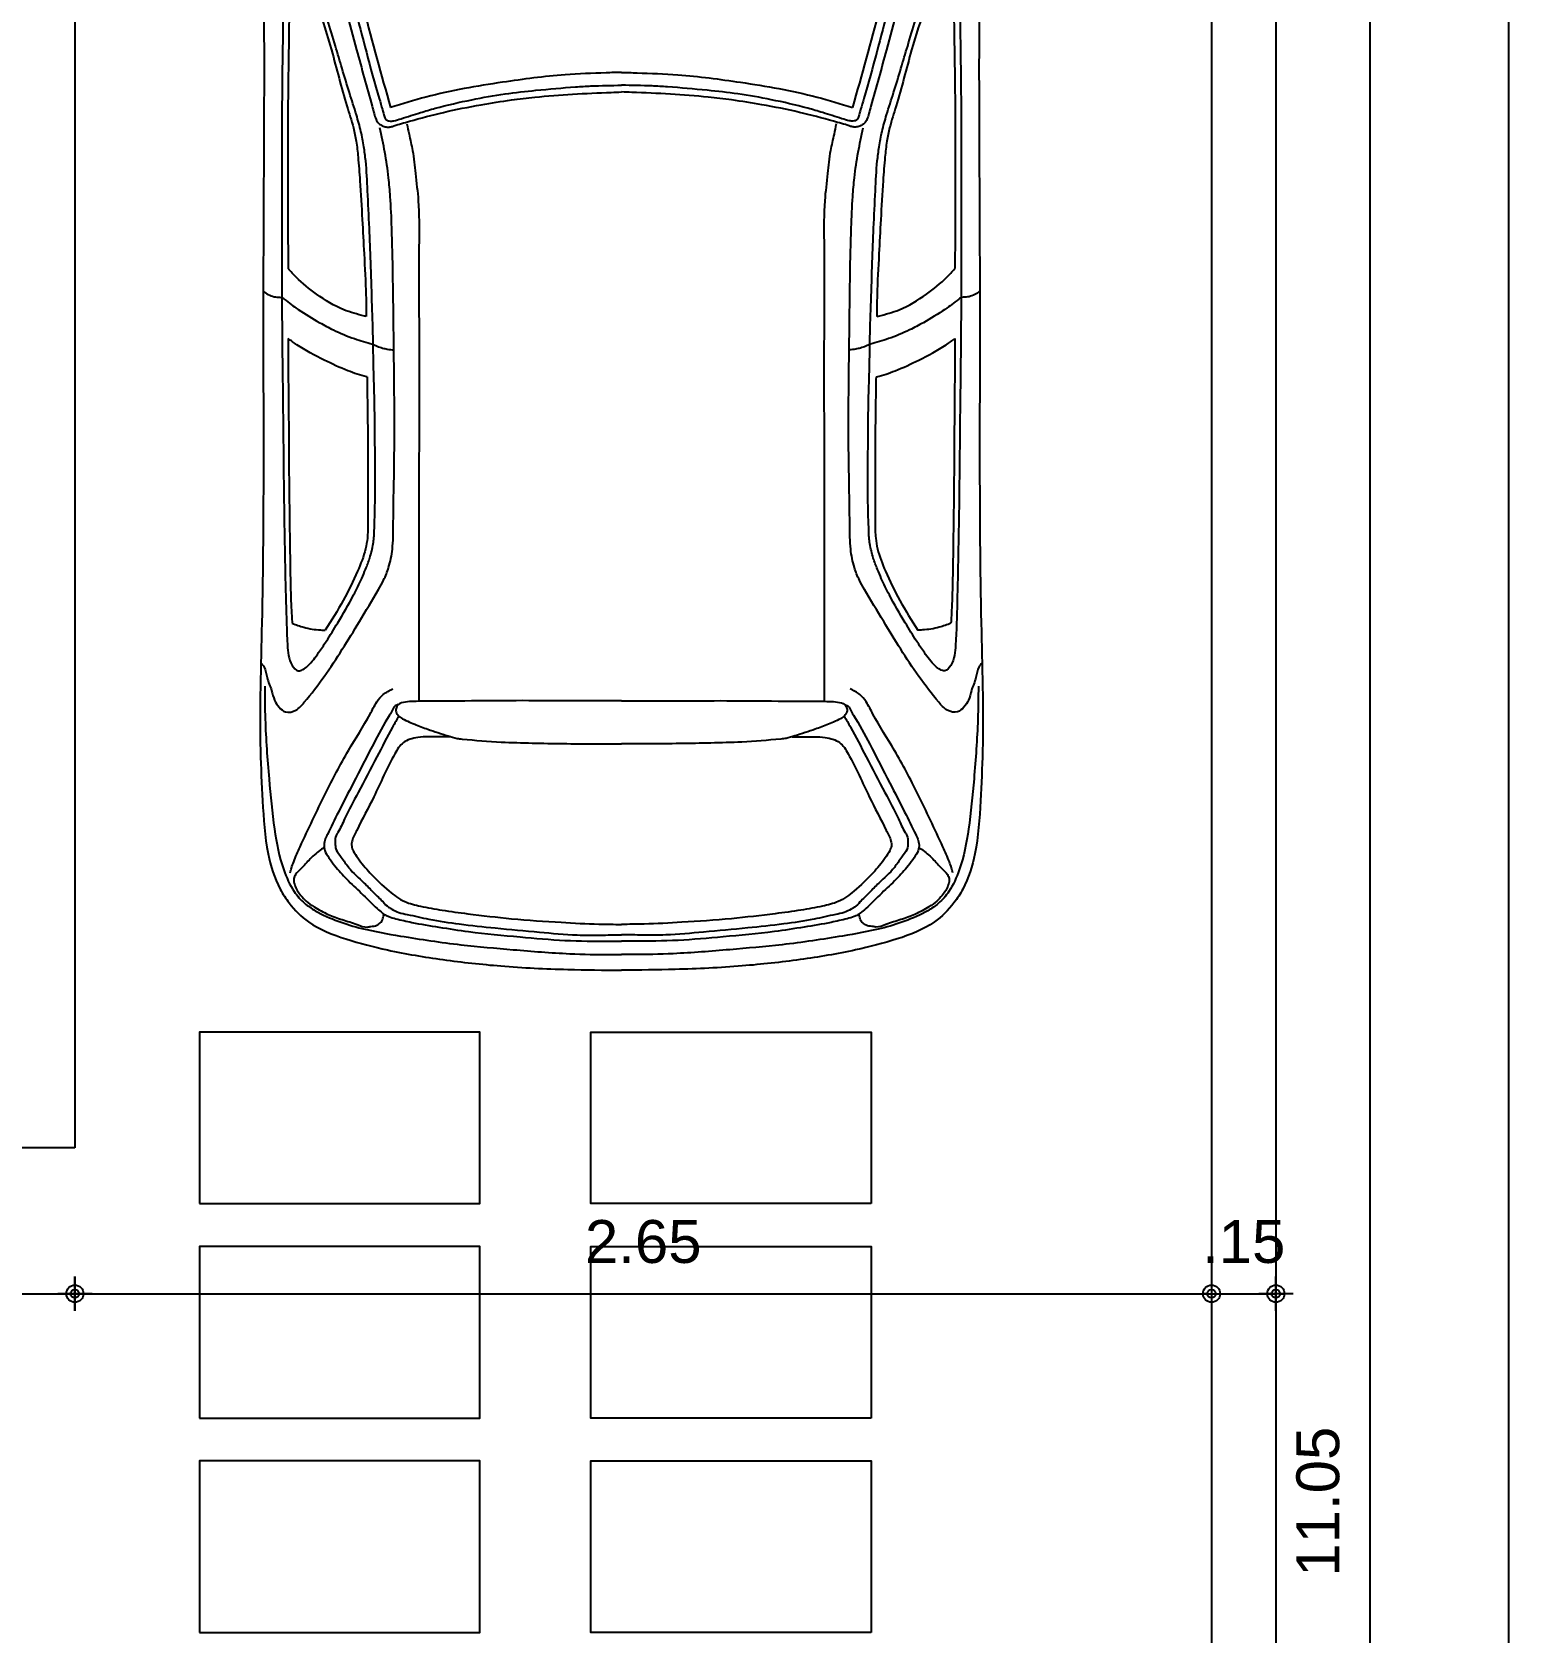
# Model space of a CAD drawing. Header units: millimetres. Extents: x 0 to 5100, y -1 to 1869.
# Drawn here: x 4693.413 to 4696.896, y 980.467 to 984.2 of the extents above; entities that cross this region are included whole.
import ezdxf

# ---------------------------------------------------------------- set-up
doc = ezdxf.new("R2010")
doc.units = ezdxf.units.MM
doc.header["$LTSCALE"] = 20
for name, color, linetype in [('A-PEN-C', 4, 'Continuous'), ('COTAS', 7, 'Continuous'), ('MÓVEIS', 233, 'Continuous'), ('PAREDE2.5', 5, 'Continuous')]:
    doc.layers.add(name, color=color, linetype=linetype)
doc.styles.add('CARIMBO_DADOS', font='arial.ttf', dxfattribs={"height": 0.1})
doc.styles.get("Standard").update_dxf_attribs({"font": 'arial.ttf'})
doc.dimstyles.get("Standard").update_dxf_attribs({"dimtxt": 0.18, "dimasz": 0.18, "dimexe": 0.18, "dimexo": 0.0625, "dimgap": 0.09, "dimtad": 0, "dimtih": 1, "dimtoh": 1, "dimdec": 4, "dimzin": 0, "dimdsep": 46, "dimtxsty": 'Standard', "dimcen": 0.09, "dimadec": 0, "dimazin": 0, "dimtfac": 1, "dimtdec": 4, "dimtofl": 0, "dimtmove": 0, "dimatfit": 3, "dimfxl": 1, "dimtolj": 1, "dimtzin": 0, "dimarcsym": 0})

# ---------------------------------------------------------------- blocks, each defined once
blk = doc.blocks.new('A$C39831F06')
at = {"layer": 'MÓVEIS', "color": 4, "linetype": 'Continuous'}
for points, knots in [([(1.4741, 1.8067), (1.4972, 1.8066), (1.5878, 1.8061), (1.8181, 1.8063), (2.2801, 1.8098), (2.7737, 1.8046), (3.1668, 1.8183), (3.3461, 1.8098), (3.4553, 1.803), (3.5362, 1.7783), (3.5892, 1.7441), (3.6365, 1.6964), (3.6679, 1.614), (3.6951, 1.5087), (3.715, 1.3877), (3.7306, 1.2475), (3.7372, 1.1085), (3.7381, 1.0146), (3.7384, 0.9728)], [1.532241, 1.532241, 1.532241, 1.532241, 1.623906, 1.890997, 2.444728, 3.45404, 3.847101, 4.001413, 4.165196, 4.279864, 4.33083, 4.414174, 4.540788, 4.673279, 4.846267, 5.025482, 5.231917, 5.397513, 5.397513, 5.397513, 5.397513]), ([(3.0216, 1.8135), (3.0248, 1.8106), (3.0347, 1.8026), (3.0591, 1.8003), (3.0832, 1.7882), (3.1083, 1.7835), (3.1254, 1.7721), (3.1399, 1.7554), (3.1338, 1.7294), (3.1011, 1.7016), (3.0341, 1.6497), (2.9438, 1.5951), (2.8688, 1.5495), (2.8271, 1.5258), (2.796, 1.5134), (2.7525, 1.5051), (2.6979, 1.505), (2.6139, 1.5037), (2.4899, 1.5013), (2.3487, 1.5029), (2.2199, 1.5043), (2.1129, 1.5057), (2.0199, 1.5076), (1.9441, 1.5108), (1.8852, 1.5159), (1.8318, 1.5238), (1.7934, 1.5321), (1.7746, 1.5363)], [0.007913, 0.007913, 0.007913, 0.007913, 0.024718, 0.058133, 0.100469, 0.131412, 0.157469, 0.181283, 0.213824, 0.249153, 0.350071, 0.55033, 0.665756, 0.698043, 0.740049, 0.798041, 0.872168, 0.956009, 1.130827, 1.363551, 1.515194, 1.641414, 1.787301, 1.883745, 1.941896, 2.021262, 2.097496, 2.097496, 2.097496, 2.097496]), ([(2.1544, 1.808), (2.1555, 1.8071), (2.1599, 1.8029), (2.1648, 1.793), (2.1696, 1.7798), (2.169, 1.7695), (2.171, 1.7625), (2.1812, 1.7498), (2.2019, 1.7221), (2.2253, 1.6834), (2.2485, 1.6397), (2.266, 1.5986), (2.2746, 1.5658), (2.2803, 1.5481), (2.2843, 1.5408), (2.2879, 1.5306), (2.2908, 1.5176), (2.2918, 1.5087), (2.2923, 1.5035)], [0.0021036, 0.0021036, 0.0021036, 0.0021036, 0.007665, 0.0260741, 0.0448003, 0.0627729, 0.0661996, 0.0734677, 0.1262344, 0.2042371, 0.2519766, 0.3223465, 0.3805256, 0.3859817, 0.3960124, 0.413469, 0.4284431, 0.4488804, 0.4488804, 0.4488804, 0.4488804]), ([(3.0758, 1.8048), (3.1017, 1.8045), (3.1739, 1.8039), (3.2852, 1.7956), (3.4028, 1.7844), (3.4922, 1.7677), (3.5506, 1.7412), (3.5823, 1.7145), (3.6055, 1.679), (3.6253, 1.634), (3.6451, 1.5673), (3.6619, 1.4714), (3.6798, 1.3539), (3.6908, 1.222), (3.7006, 1.1056), (3.702, 1.0213), (3.702, 0.981), (3.702, 0.9728)], [0, 0, 0, 0, 0.102532, 0.286098, 0.441625, 0.570864, 0.644395, 0.692786, 0.732841, 0.811001, 0.886994, 1.007968, 1.196291, 1.357867, 1.532197, 1.658916, 1.691669, 1.691669, 1.691669, 1.691669]), ([(1.4266, 1.7601), (1.4348, 1.7603), (1.4683, 1.7613), (1.565, 1.7625), (1.7348, 1.7653), (1.9598, 1.7639), (2.199, 1.7652), (2.4316, 1.7618), (2.6575, 1.7601), (2.8395, 1.7564), (2.9632, 1.7531), (3.0188, 1.7492), (3.0462, 1.7256), (3.0254, 1.6978), (3.0009, 1.681), (2.9666, 1.6572), (2.922, 1.6302), (2.8733, 1.6016), (2.8311, 1.581), (2.8022, 1.5688), (2.7758, 1.5582), (2.7507, 1.5528), (2.7295, 1.5496), (2.7085, 1.5491), (2.6748, 1.5479), (2.6313, 1.547), (2.5782, 1.5471), (2.5153, 1.5475), (2.4458, 1.5479), (2.3828, 1.5493), (2.3237, 1.5513), (2.258, 1.5518), (2.1761, 1.5546), (2.0912, 1.5573), (2.0055, 1.5604), (1.9269, 1.5647), (1.8635, 1.5672), (1.8175, 1.5734), (1.7815, 1.58), (1.7396, 1.5918), (1.6909, 1.608), (1.6373, 1.6238), (1.5807, 1.6408), (1.5259, 1.6572), (1.4771, 1.6731), (1.4469, 1.684), (1.4337, 1.6892), (1.432, 1.6898)], [0.016225, 0.016225, 0.016225, 0.016225, 0.048768, 0.148649, 0.399455, 0.721452, 1.040354, 1.346887, 1.642979, 1.935367, 2.06822, 2.132517, 2.157039, 2.188869, 2.242898, 2.284108, 2.351535, 2.450516, 2.507446, 2.537575, 2.574619, 2.620009, 2.638988, 2.659259, 2.70327, 2.772409, 2.831666, 2.913827, 3.021546, 3.106984, 3.163285, 3.255932, 3.367419, 3.487813, 3.592344, 3.707224, 3.799528, 3.843668, 3.891049, 3.9443, 4.016063, 4.094106, 4.165982, 4.24991, 4.320665, 4.369477, 4.376898, 4.376898, 4.376898, 4.376898]), ([(1.4394, 1.7434), (1.444, 1.7444), (1.4616, 1.7478), (1.5381, 1.7476), (1.6584, 1.7504), (1.8616, 1.7511), (2.0175, 1.7503), (2.1026, 1.7502)], [0.0107846, 0.0107846, 0.0107846, 0.0107846, 0.0291315, 0.0805713, 0.2677321, 0.5534025, 0.8851576, 0.8851576, 0.8851576, 0.8851576]), ([(1.4394, 1.7434), (1.4398, 1.7406), (1.4422, 1.7285), (1.4502, 1.7127), (1.4609, 1.6974), (1.4732, 1.6858), (1.5172, 1.6726), (1.6017, 1.6449), (1.6977, 1.622), (1.7672, 1.5988), (1.8072, 1.5905), (1.8485, 1.5862), (1.9094, 1.5816), (1.9848, 1.5774), (2.0738, 1.5727), (2.1491, 1.5686), (2.1978, 1.568), (2.2144, 1.5678)], [0.01621, 0.01621, 0.01621, 0.01621, 0.027452, 0.065135, 0.084552, 0.101745, 0.130663, 0.271161, 0.449297, 0.519339, 0.561636, 0.610534, 0.683602, 0.803795, 0.909645, 1.036895, 1.102484, 1.102484, 1.102484, 1.102484]), ([(2.2144, 1.5678), (2.214, 1.5692), (2.2096, 1.587), (2.1981, 1.6283), (2.1656, 1.6815), (2.1314, 1.7238), (2.1095, 1.744), (2.1026, 1.7502)], [0.0184808, 0.0184808, 0.0184808, 0.0184808, 0.0244045, 0.0908109, 0.1874496, 0.2688497, 0.3054254, 0.3054254, 0.3054254, 0.3054254]), ([(2.2656, 1.7502), (2.2716, 1.7502), (2.3193, 1.7501), (2.4244, 1.7487), (2.582, 1.7484), (2.7435, 1.7459), (2.8598, 1.7446), (2.9175, 1.7414), (2.9296, 1.7407)], [1.1023462, 1.1023462, 1.1023462, 1.1023462, 1.1258812, 1.2915742, 1.5186838, 1.7500916, 1.9315406, 1.9792618, 1.9792618, 1.9792618, 1.9792618]), ([(2.3552, 1.5661), (2.3551, 1.5666), (2.3515, 1.5818), (2.3398, 1.6158), (2.3146, 1.6699), (2.2898, 1.7168), (2.2707, 1.7434), (2.2657, 1.7502)], [0.0357744, 0.0357744, 0.0357744, 0.0357744, 0.0377865, 0.0978159, 0.1776703, 0.2741665, 0.3074011, 0.3074011, 0.3074011, 0.3074011]), ([(2.9296, 1.7407), (2.9332, 1.7318), (2.9409, 1.7103), (2.9448, 1.684), (2.9456, 1.6672), (2.9458, 1.6636)], [0.0400744, 0.0400744, 0.0400744, 0.0400744, 0.0781892, 0.1303816, 0.1446803, 0.1446803, 0.1446803, 0.1446803]), ([(3.5111, 1.7449), (3.5076, 1.7445), (3.4989, 1.742), (3.4787, 1.7348), (3.4207, 1.7081), (3.3334, 1.6674), (3.2297, 1.6134), (3.1611, 1.5686), (3.1153, 1.5456), (3.0969, 1.5314), (3.0882, 1.5175), (3.0842, 1.5099), (3.0822, 1.5061)], [0.0070119, 0.0070119, 0.0070119, 0.0070119, 0.0213502, 0.042361, 0.0919427, 0.2738715, 0.4245457, 0.5546501, 0.5974358, 0.62802, 0.6448204, 0.6620187, 0.6620187, 0.6620187, 0.6620187]), ([(3.4525, 1.6661), (3.4537, 1.668), (3.4615, 1.6795), (3.4774, 1.6984), (3.4992, 1.7164), (3.5125, 1.7317), (3.526, 1.7382), (3.5394, 1.735), (3.5523, 1.7296), (3.5658, 1.7188), (3.579, 1.7077), (3.5929, 1.6857), (3.6089, 1.6581), (3.6212, 1.6234), (3.6295, 1.5932), (3.6397, 1.5707), (3.6358, 1.5553), (3.6358, 1.5439), (3.629, 1.5363), (3.624, 1.531), (3.6165, 1.5288), (3.6111, 1.5273), (3.6078, 1.5263)], [0.005921, 0.005921, 0.005921, 0.005921, 0.0151929, 0.0609028, 0.1030698, 0.1269262, 0.1406856, 0.1601095, 0.178789, 0.1964987, 0.2212059, 0.2524271, 0.3017151, 0.3479967, 0.3967211, 0.4283964, 0.4399727, 0.4589756, 0.4710154, 0.4791157, 0.4875041, 0.501377, 0.501377, 0.501377, 0.501377]), ([(0.9285, 0.9728), (0.9301, 1.0031), (0.9349, 1.0933), (0.9459, 1.2342), (0.9695, 1.3814), (1.0035, 1.4895), (1.0397, 1.5663), (1.0759, 1.619), (1.117, 1.6504), (1.1517, 1.6721), (1.1913, 1.6758), (1.2373, 1.6726), (1.31, 1.6594), (1.4305, 1.6343), (1.574, 1.5953), (1.6857, 1.5652), (1.7398, 1.5497), (1.7538, 1.5461), (1.7649, 1.5394), (1.7707, 1.5296), (1.773, 1.5194), (1.7724, 1.5109), (1.7665, 1.4939), (1.7549, 1.453), (1.7369, 1.3855), (1.7211, 1.306), (1.7097, 1.2349), (1.7015, 1.1638), (1.6953, 1.0862), (1.6924, 1.0188), (1.6911, 0.9807), (1.6908, 0.9728)], [0.022944, 0.022944, 0.022944, 0.022944, 0.143218, 0.380859, 0.582525, 0.732774, 0.827726, 0.918638, 0.981946, 1.032449, 1.077426, 1.136349, 1.215298, 1.369673, 1.624215, 1.803981, 1.828006, 1.847133, 1.861137, 1.878152, 1.890467, 1.902235, 1.911424, 1.961643, 2.070388, 2.188282, 2.282664, 2.355334, 2.47183, 2.591011, 2.622656, 2.622656, 2.622656, 2.622656]), ([(1.0412, 0.9728), (1.0414, 0.9914), (1.0423, 1.0653), (1.0476, 1.1927), (1.0619, 1.344), (1.0847, 1.4744), (1.1156, 1.5659), (1.1389, 1.6184), (1.1539, 1.6409), (1.1672, 1.6499), (1.1851, 1.6553), (1.2111, 1.6536), (1.2541, 1.6475), (1.3152, 1.635), (1.3991, 1.619), (1.4935, 1.5954), (1.5989, 1.5674), (1.6787, 1.5463), (1.7289, 1.5308), (1.7454, 1.5267), (1.757, 1.522), (1.759, 1.5125), (1.7578, 1.5008), (1.7501, 1.4772), (1.7398, 1.4453), (1.7237, 1.3907), (1.7089, 1.3247), (1.6946, 1.2465), (1.686, 1.1656), (1.6799, 1.0988), (1.6759, 1.0322), (1.6754, 0.9965), (1.6751, 0.9728)], [0.037234, 0.037234, 0.037234, 0.037234, 0.110981, 0.329974, 0.542177, 0.713036, 0.852921, 0.92347, 0.940577, 0.958871, 0.985943, 1.013033, 1.060946, 1.158417, 1.260048, 1.39895, 1.543866, 1.692054, 1.726833, 1.750558, 1.760928, 1.773332, 1.784734, 1.808335, 1.870489, 1.918206, 2.033811, 2.138074, 2.23324, 2.355998, 2.403538, 2.49755, 2.49755, 2.49755, 2.49755]), ([(2.3552, 1.5661), (2.3702, 1.5658), (2.417, 1.5651), (2.5207, 1.5638), (2.6191, 1.5643), (2.6977, 1.5643), (2.7278, 1.5641), (2.7661, 1.571), (2.8148, 1.59), (2.8784, 1.6213), (2.9228, 1.6491), (2.9458, 1.6636)], [1.2884743, 1.2884743, 1.2884743, 1.2884743, 1.3480159, 1.4737175, 1.6993943, 1.7379593, 1.785116, 1.8184599, 1.8911861, 1.9914587, 2.0988194, 2.0988194, 2.0988194, 2.0988194]), ([(3.1193, 1.4931), (3.1196, 1.4943), (3.1206, 1.4982), (3.1245, 1.5039), (3.1339, 1.5072), (3.1613, 1.5252), (3.2185, 1.5554), (3.2944, 1.5941), (3.3644, 1.6304), (3.4081, 1.652), (3.4332, 1.6641), (3.446, 1.6672), (3.4616, 1.665), (3.4772, 1.6542), (3.5, 1.6379), (3.5279, 1.6128), (3.5594, 1.5781), (3.5869, 1.5514), (3.6036, 1.5323), (3.61, 1.5232), (3.6148, 1.5128), (3.6202, 1.4921), (3.6293, 1.4534), (3.6381, 1.3965), (3.6518, 1.3127), (3.6601, 1.2145), (3.6705, 1.1051), (3.6708, 1.0261), (3.6708, 0.9821), (3.6708, 0.9728)], [0.008577, 0.008577, 0.008577, 0.008577, 0.013457, 0.024655, 0.034081, 0.052157, 0.15434, 0.289816, 0.390007, 0.466575, 0.483023, 0.50027, 0.517903, 0.543522, 0.574113, 0.629474, 0.691216, 0.759984, 0.781129, 0.791731, 0.803981, 0.825963, 0.876503, 0.961394, 1.053912, 1.212901, 1.351741, 1.488853, 1.525863, 1.525863, 1.525863, 1.525863]), ([(1.059, 0.9728), (1.0594, 0.9853), (1.0606, 1.0308), (1.0602, 1.1218), (1.0704, 1.2387), (1.0801, 1.3521), (1.0995, 1.4472), (1.1206, 1.5212), (1.1384, 1.5731), (1.1531, 1.5999), (1.1617, 1.6144), (1.1751, 1.622), (1.1915, 1.6267), (1.2199, 1.6245), (1.2801, 1.6173), (1.3767, 1.6025), (1.533, 1.5661), (1.6509, 1.5328), (1.7269, 1.5112)], [0.028825, 0.028825, 0.028825, 0.028825, 0.078622, 0.208939, 0.389307, 0.543252, 0.659264, 0.773195, 0.848489, 0.875036, 0.894973, 0.913705, 0.934328, 0.961739, 1.025298, 1.17569, 1.347812, 1.660934, 1.660934, 1.660934, 1.660934]), ([(3.1461, 1.4917), (3.1545, 1.4968), (3.1854, 1.5152), (3.246, 1.5449), (3.3169, 1.5829), (3.3753, 1.6142), (3.4096, 1.6291), (3.4266, 1.6401), (3.4409, 1.6407), (3.4595, 1.6396), (3.4767, 1.6235), (3.506, 1.6064), (3.5302, 1.577), (3.5575, 1.5509), (3.5758, 1.5318), (3.5902, 1.5187), (3.5974, 1.5056), (3.605, 1.4915), (3.6102, 1.4617), (3.622, 1.4154), (3.6314, 1.3467), (3.6411, 1.2607), (3.6485, 1.169), (3.6573, 1.0876), (3.6565, 1.0237), (3.6562, 0.9893), (3.6561, 0.9728)], [0.007939, 0.007939, 0.007939, 0.007939, 0.047059, 0.150268, 0.274873, 0.365985, 0.412468, 0.423169, 0.445222, 0.467274, 0.494948, 0.534454, 0.602055, 0.643203, 0.68435, 0.70714, 0.719256, 0.743419, 0.770126, 0.838177, 0.932787, 1.044418, 1.18106, 1.297285, 1.368386, 1.43384, 1.43384, 1.43384, 1.43384]), ([(3.1943, 1.3704), (3.1942, 1.3791), (3.1941, 1.4048), (3.1933, 1.4421), (3.2037, 1.4833), (3.2573, 1.516), (3.3273, 1.5453), (3.3903, 1.5791), (3.4245, 1.5962), (3.4364, 1.6014), (3.449, 1.6028), (3.4626, 1.5973), (3.4837, 1.5832), (3.5163, 1.5562), (3.5507, 1.5199), (3.5803, 1.4811), (3.5901, 1.4371), (3.5995, 1.3882), (3.6085, 1.3172), (3.6198, 1.2248), (3.6264, 1.1227), (3.6311, 1.0372), (3.6315, 0.9903), (3.6316, 0.9728)], [0.093163, 0.093163, 0.093163, 0.093163, 0.127764, 0.195608, 0.242619, 0.285406, 0.433604, 0.549107, 0.566922, 0.585192, 0.600409, 0.615578, 0.641744, 0.70124, 0.782642, 0.840384, 0.891073, 0.958581, 1.03834, 1.174297, 1.327378, 1.443624, 1.513198, 1.513198, 1.513198, 1.513198]), ([(1.645, 0.9728), (1.6454, 0.9848), (1.6468, 1.0287), (1.6504, 1.1215), (1.6688, 1.2618), (1.6922, 1.3984), (1.7182, 1.4838), (1.7269, 1.5112)], [0.0184805, 0.0184805, 0.0184805, 0.0184805, 0.0662171, 0.1925344, 0.3862268, 0.6263675, 0.7400159, 0.7400159, 0.7400159, 0.7400159]), ([(3.1103, 0.9728), (3.1104, 0.9999), (3.1104, 1.1066), (3.1093, 1.2534), (3.1117, 1.3873), (3.1112, 1.449), (3.1127, 1.4756), (3.1162, 1.4922), (3.128, 1.4996), (3.1391, 1.4983), (3.1459, 1.4923), (3.1556, 1.4786), (3.1646, 1.4557), (3.179, 1.4193), (3.1891, 1.3861), (3.1979, 1.3594), (3.202, 1.3178), (3.2069, 1.2594), (3.2094, 1.1572), (3.2109, 1.0637), (3.2107, 0.9943), (3.2105, 0.9728)], [0.02364, 0.02364, 0.02364, 0.02364, 0.131244, 0.44623, 0.604701, 0.663055, 0.68924, 0.711973, 0.725764, 0.74019, 0.753307, 0.760271, 0.806756, 0.849773, 0.915496, 0.944185, 0.960692, 1.080719, 1.176486, 1.365788, 1.451218, 1.451218, 1.451218, 1.451218]), ([(1.765, 1.4732), (1.7731, 1.4716), (1.794, 1.4674), (1.8321, 1.4578), (1.8843, 1.4533), (1.9545, 1.4439), (2.0689, 1.4455), (2.261, 1.4446), (2.5229, 1.445), (2.8193, 1.4449), (3.0162, 1.4449), (3.1119, 1.4449)], [0, 0, 0, 0, 0.032565, 0.084391, 0.155401, 0.239537, 0.365069, 0.607284, 1.001435, 1.402192, 1.781494, 1.781494, 1.781494, 1.781494]), ([(0.9285, 0.9728), (0.9301, 0.9424), (0.9349, 0.8522), (0.9459, 0.7114), (0.9695, 0.5641), (1.0035, 0.456), (1.0397, 0.3793), (1.0759, 0.3265), (1.117, 0.2951), (1.1517, 0.2734), (1.1913, 0.2697), (1.2373, 0.2729), (1.31, 0.2861), (1.4305, 0.3113), (1.574, 0.3502), (1.6857, 0.3803), (1.7398, 0.3958), (1.7538, 0.3994), (1.7649, 0.4061), (1.7707, 0.4159), (1.773, 0.4261), (1.7724, 0.4346), (1.7665, 0.4517), (1.7549, 0.4925), (1.7369, 0.56), (1.7211, 0.6395), (1.7097, 0.7106), (1.7015, 0.7817), (1.6953, 0.8593), (1.6924, 0.9267), (1.6911, 0.9648), (1.6908, 0.9728)], [0.022944, 0.022944, 0.022944, 0.022944, 0.143218, 0.380859, 0.582525, 0.732774, 0.827726, 0.918638, 0.981946, 1.032449, 1.077426, 1.136349, 1.215298, 1.369673, 1.624215, 1.803981, 1.828006, 1.847133, 1.861137, 1.878152, 1.890467, 1.902235, 1.911424, 1.961643, 2.070388, 2.188282, 2.282664, 2.355334, 2.47183, 2.591011, 2.622656, 2.622656, 2.622656, 2.622656]), ([(1.0412, 0.9728), (1.0414, 0.9541), (1.0423, 0.8803), (1.0476, 0.7528), (1.0619, 0.6015), (1.0847, 0.4711), (1.1156, 0.3796), (1.1389, 0.3271), (1.1539, 0.3046), (1.1672, 0.2956), (1.1851, 0.2902), (1.2111, 0.2919), (1.2541, 0.298), (1.3152, 0.3105), (1.3991, 0.3265), (1.4935, 0.3501), (1.5989, 0.3781), (1.6787, 0.3992), (1.7289, 0.4148), (1.7454, 0.4188), (1.757, 0.4235), (1.759, 0.433), (1.7578, 0.4447), (1.7501, 0.4683), (1.7398, 0.5002), (1.7237, 0.5549), (1.7089, 0.6208), (1.6946, 0.6991), (1.686, 0.78), (1.6799, 0.8467), (1.6759, 0.9133), (1.6754, 0.949), (1.6751, 0.9728)], [0.037234, 0.037234, 0.037234, 0.037234, 0.110981, 0.329974, 0.542177, 0.713036, 0.852921, 0.92347, 0.940577, 0.958871, 0.985943, 1.013033, 1.060946, 1.158417, 1.260048, 1.39895, 1.543866, 1.692054, 1.726833, 1.750558, 1.760928, 1.773332, 1.784734, 1.808335, 1.870489, 1.918206, 2.033811, 2.138074, 2.23324, 2.355998, 2.403538, 2.49755, 2.49755, 2.49755, 2.49755]), ([(1.059, 0.9728), (1.0594, 0.9602), (1.0606, 0.9147), (1.0602, 0.8237), (1.0704, 0.7068), (1.0801, 0.5934), (1.0995, 0.4983), (1.1206, 0.4243), (1.1384, 0.3724), (1.1531, 0.3456), (1.1617, 0.3311), (1.1751, 0.3235), (1.1915, 0.3188), (1.2199, 0.321), (1.2801, 0.3282), (1.3767, 0.343), (1.533, 0.3795), (1.6509, 0.4127), (1.7269, 0.4343)], [0.028825, 0.028825, 0.028825, 0.028825, 0.078622, 0.208939, 0.389307, 0.543252, 0.659264, 0.773195, 0.848489, 0.875036, 0.894973, 0.913705, 0.934328, 0.961739, 1.025298, 1.17569, 1.347812, 1.660934, 1.660934, 1.660934, 1.660934]), ([(1.4741, 0.1388), (1.4972, 0.1389), (1.5878, 0.1394), (1.8181, 0.1392), (2.2801, 0.1357), (2.7737, 0.1409), (3.1668, 0.1272), (3.3461, 0.1357), (3.4553, 0.1425), (3.5362, 0.1672), (3.5892, 0.2014), (3.6365, 0.2491), (3.6679, 0.3315), (3.6951, 0.4368), (3.715, 0.5578), (3.7306, 0.698), (3.7372, 0.8371), (3.7381, 0.931), (3.7384, 0.9728)], [1.532241, 1.532241, 1.532241, 1.532241, 1.623906, 1.890997, 2.444728, 3.45404, 3.847101, 4.001413, 4.165196, 4.279864, 4.33083, 4.414174, 4.540788, 4.673279, 4.846267, 5.025482, 5.231917, 5.397513, 5.397513, 5.397513, 5.397513]), ([(1.4741, 0.1388), (1.4972, 0.1389), (1.5878, 0.1394), (1.8181, 0.1392), (2.2801, 0.1357), (2.7737, 0.1409), (3.1668, 0.1272), (3.3461, 0.1357), (3.4553, 0.1425), (3.5362, 0.1672), (3.5892, 0.2014), (3.6365, 0.2491), (3.6679, 0.3315), (3.6951, 0.4368), (3.715, 0.5578), (3.7306, 0.698), (3.7372, 0.8371), (3.7381, 0.931), (3.7384, 0.9728)], [1.532241, 1.532241, 1.532241, 1.532241, 1.623906, 1.890997, 2.444728, 3.45404, 3.847101, 4.001413, 4.165196, 4.279864, 4.33083, 4.414174, 4.540788, 4.673279, 4.846267, 5.025482, 5.231917, 5.397513, 5.397513, 5.397513, 5.397513]), ([(1.645, 0.9728), (1.6454, 0.9607), (1.6468, 0.9168), (1.6504, 0.824), (1.6688, 0.6837), (1.6922, 0.5471), (1.7182, 0.4617), (1.7269, 0.4343)], [0.0184805, 0.0184805, 0.0184805, 0.0184805, 0.0662171, 0.1925344, 0.3862268, 0.6263675, 0.7400159, 0.7400159, 0.7400159, 0.7400159]), ([(3.0758, 0.1408), (3.1017, 0.141), (3.1739, 0.1416), (3.2852, 0.1499), (3.4028, 0.1611), (3.4922, 0.1778), (3.5506, 0.2043), (3.5823, 0.231), (3.6055, 0.2665), (3.6253, 0.3115), (3.6451, 0.3782), (3.6619, 0.4741), (3.6798, 0.5916), (3.6908, 0.7236), (3.7006, 0.8399), (3.702, 0.9242), (3.702, 0.9645), (3.702, 0.9728)], [0, 0, 0, 0, 0.102532, 0.286098, 0.441625, 0.570864, 0.644395, 0.692786, 0.732841, 0.811001, 0.886994, 1.007968, 1.196291, 1.357867, 1.532197, 1.658916, 1.691669, 1.691669, 1.691669, 1.691669]), ([(3.1103, 0.9728), (3.1104, 0.9456), (3.1104, 0.8389), (3.1093, 0.6921), (3.1117, 0.5582), (3.1112, 0.4965), (3.1127, 0.4699), (3.1162, 0.4533), (3.128, 0.4459), (3.1391, 0.4472), (3.1459, 0.4532), (3.1556, 0.4669), (3.1646, 0.4898), (3.179, 0.5262), (3.1891, 0.5594), (3.1979, 0.5861), (3.202, 0.6277), (3.2069, 0.6861), (3.2094, 0.7884), (3.2109, 0.8818), (3.2107, 0.9512), (3.2105, 0.9728)], [0.02364, 0.02364, 0.02364, 0.02364, 0.131244, 0.44623, 0.604701, 0.663055, 0.68924, 0.711973, 0.725764, 0.74019, 0.753307, 0.760271, 0.806756, 0.849773, 0.915496, 0.944185, 0.960692, 1.080719, 1.176486, 1.365788, 1.451218, 1.451218, 1.451218, 1.451218]), ([(3.1193, 0.4524), (3.1196, 0.4512), (3.1206, 0.4473), (3.1245, 0.4416), (3.1339, 0.4383), (3.1613, 0.4203), (3.2185, 0.3901), (3.2944, 0.3514), (3.3644, 0.3151), (3.4081, 0.2935), (3.4332, 0.2815), (3.446, 0.2784), (3.4616, 0.2805), (3.4772, 0.2913), (3.5, 0.3076), (3.5279, 0.3327), (3.5594, 0.3674), (3.5869, 0.3941), (3.6036, 0.4132), (3.61, 0.4223), (3.6148, 0.4327), (3.6202, 0.4534), (3.6293, 0.4921), (3.6381, 0.549), (3.6518, 0.6328), (3.6601, 0.7311), (3.6705, 0.8404), (3.6708, 0.9195), (3.6708, 0.9634), (3.6708, 0.9728)], [0.008577, 0.008577, 0.008577, 0.008577, 0.013457, 0.024655, 0.034081, 0.052157, 0.15434, 0.289816, 0.390007, 0.466575, 0.483023, 0.50027, 0.517903, 0.543522, 0.574113, 0.629474, 0.691216, 0.759984, 0.781129, 0.791731, 0.803981, 0.825963, 0.876503, 0.961394, 1.053912, 1.212901, 1.351741, 1.488853, 1.525863, 1.525863, 1.525863, 1.525863]), ([(3.1461, 0.4538), (3.1545, 0.4487), (3.1854, 0.4304), (3.246, 0.4006), (3.3169, 0.3626), (3.3753, 0.3313), (3.4096, 0.3164), (3.4266, 0.3055), (3.4409, 0.3048), (3.4595, 0.306), (3.4767, 0.322), (3.506, 0.3391), (3.5302, 0.3685), (3.5575, 0.3946), (3.5758, 0.4137), (3.5902, 0.4268), (3.5974, 0.4399), (3.605, 0.454), (3.6102, 0.4838), (3.622, 0.5301), (3.6314, 0.5988), (3.6411, 0.6848), (3.6485, 0.7765), (3.6573, 0.8579), (3.6565, 0.9218), (3.6562, 0.9562), (3.6561, 0.9728)], [0.007939, 0.007939, 0.007939, 0.007939, 0.047059, 0.150268, 0.274873, 0.365985, 0.412468, 0.423169, 0.445222, 0.467274, 0.494948, 0.534454, 0.602055, 0.643203, 0.68435, 0.70714, 0.719256, 0.743419, 0.770126, 0.838177, 0.932787, 1.044418, 1.18106, 1.297285, 1.368386, 1.43384, 1.43384, 1.43384, 1.43384]), ([(3.1943, 0.5752), (3.1942, 0.5664), (3.1941, 0.5407), (3.1933, 0.5034), (3.2037, 0.4622), (3.2573, 0.4296), (3.3273, 0.4002), (3.3903, 0.3664), (3.4245, 0.3493), (3.4364, 0.3441), (3.449, 0.3427), (3.4626, 0.3482), (3.4837, 0.3623), (3.5163, 0.3894), (3.5507, 0.4256), (3.5803, 0.4645), (3.5901, 0.5084), (3.5995, 0.5573), (3.6085, 0.6284), (3.6198, 0.7207), (3.6264, 0.8229), (3.6311, 0.9083), (3.6315, 0.9552), (3.6316, 0.9728)], [0.093163, 0.093163, 0.093163, 0.093163, 0.127764, 0.195608, 0.242619, 0.285406, 0.433604, 0.549107, 0.566922, 0.585192, 0.600409, 0.615578, 0.641744, 0.70124, 0.782642, 0.840384, 0.891073, 0.958581, 1.03834, 1.174297, 1.327378, 1.443624, 1.513198, 1.513198, 1.513198, 1.513198]), ([(1.765, 0.4723), (1.7731, 0.4739), (1.794, 0.4781), (1.8321, 0.4877), (1.8843, 0.4922), (1.9545, 0.5016), (2.0689, 0.5), (2.261, 0.501), (2.5229, 0.5005), (2.8193, 0.5006), (3.0162, 0.5006), (3.1119, 0.5006)], [0, 0, 0, 0, 0.032565, 0.084391, 0.155401, 0.239537, 0.365069, 0.607284, 1.001435, 1.402192, 1.781494, 1.781494, 1.781494, 1.781494]), ([(3.0216, 0.132), (3.0248, 0.1349), (3.0347, 0.1429), (3.0591, 0.1452), (3.0832, 0.1573), (3.1083, 0.1621), (3.1254, 0.1734), (3.1399, 0.1901), (3.1338, 0.2162), (3.1011, 0.244), (3.0341, 0.2958), (2.9438, 0.3504), (2.8688, 0.396), (2.8271, 0.4197), (2.796, 0.4321), (2.7525, 0.4405), (2.6979, 0.4405), (2.6139, 0.4419), (2.4899, 0.4442), (2.3487, 0.4426), (2.2199, 0.4412), (2.1129, 0.4398), (2.0199, 0.4379), (1.9441, 0.4347), (1.8852, 0.4296), (1.8318, 0.4218), (1.7934, 0.4134), (1.7746, 0.4093)], [0.007913, 0.007913, 0.007913, 0.007913, 0.024718, 0.058133, 0.100469, 0.131412, 0.157469, 0.181283, 0.213824, 0.249153, 0.350071, 0.55033, 0.665756, 0.698043, 0.740049, 0.798041, 0.872168, 0.956009, 1.130827, 1.363551, 1.515194, 1.641414, 1.787301, 1.883745, 1.941896, 2.021262, 2.097496, 2.097496, 2.097496, 2.097496]), ([(2.1544, 0.1375), (2.1555, 0.1385), (2.1599, 0.1426), (2.1648, 0.1525), (2.1696, 0.1657), (2.169, 0.176), (2.171, 0.183), (2.1812, 0.1957), (2.2019, 0.2234), (2.2253, 0.2622), (2.2485, 0.3058), (2.266, 0.347), (2.2746, 0.3797), (2.2803, 0.3974), (2.2843, 0.4047), (2.2879, 0.4149), (2.2908, 0.4279), (2.2918, 0.4368), (2.2923, 0.442)], [0.0021036, 0.0021036, 0.0021036, 0.0021036, 0.007665, 0.0260741, 0.0448003, 0.0627729, 0.0661996, 0.0734677, 0.1262344, 0.2042371, 0.2519766, 0.3223465, 0.3805256, 0.3859817, 0.3960124, 0.413469, 0.4284431, 0.4488804, 0.4488804, 0.4488804, 0.4488804]), ([(3.5111, 0.2006), (3.5076, 0.201), (3.4989, 0.2035), (3.4787, 0.2107), (3.4207, 0.2374), (3.3334, 0.2782), (3.2297, 0.3321), (3.1611, 0.3769), (3.1153, 0.3999), (3.0969, 0.4141), (3.0882, 0.428), (3.0842, 0.4356), (3.0822, 0.4394)], [0.0070119, 0.0070119, 0.0070119, 0.0070119, 0.0213502, 0.042361, 0.0919427, 0.2738715, 0.4245457, 0.5546501, 0.5974358, 0.62802, 0.6448204, 0.6620187, 0.6620187, 0.6620187, 0.6620187]), ([(3.4525, 0.2795), (3.4537, 0.2775), (3.4615, 0.266), (3.4774, 0.2471), (3.4992, 0.2291), (3.5125, 0.2138), (3.526, 0.2073), (3.5394, 0.2106), (3.5523, 0.2159), (3.5658, 0.2267), (3.579, 0.2378), (3.5929, 0.2599), (3.6089, 0.2875), (3.6212, 0.3221), (3.6295, 0.3523), (3.6397, 0.3749), (3.6358, 0.3902), (3.6358, 0.4016), (3.629, 0.4092), (3.624, 0.4145), (3.6165, 0.4167), (3.6111, 0.4182), (3.6078, 0.4192)], [0.005921, 0.005921, 0.005921, 0.005921, 0.0151929, 0.0609028, 0.1030698, 0.1269262, 0.1406856, 0.1601095, 0.178789, 0.1964987, 0.2212059, 0.2524271, 0.3017151, 0.3479967, 0.3967211, 0.4283964, 0.4399727, 0.4589756, 0.4710154, 0.4791157, 0.4875041, 0.501377, 0.501377, 0.501377, 0.501377]), ([(1.4266, 0.1854), (1.4348, 0.1852), (1.4683, 0.1842), (1.565, 0.183), (1.7348, 0.1802), (1.9598, 0.1816), (2.199, 0.1803), (2.4316, 0.1837), (2.6575, 0.1854), (2.8395, 0.1891), (2.9632, 0.1925), (3.0188, 0.1963), (3.0462, 0.2199), (3.0254, 0.2478), (3.0009, 0.2645), (2.9666, 0.2883), (2.922, 0.3153), (2.8733, 0.3439), (2.8311, 0.3645), (2.8022, 0.3768), (2.7758, 0.3873), (2.7507, 0.3927), (2.7295, 0.3959), (2.7085, 0.3964), (2.6748, 0.3976), (2.6313, 0.3986), (2.5782, 0.3984), (2.5153, 0.398), (2.4458, 0.3976), (2.3828, 0.3962), (2.3237, 0.3942), (2.258, 0.3937), (2.1761, 0.3909), (2.0912, 0.3882), (2.0055, 0.3852), (1.9269, 0.3808), (1.8635, 0.3784), (1.8175, 0.3721), (1.7815, 0.3655), (1.7396, 0.3537), (1.6909, 0.3376), (1.6373, 0.3218), (1.5807, 0.3047), (1.5259, 0.2883), (1.4771, 0.2724), (1.4457, 0.2611), (1.4312, 0.2554), (1.4282, 0.2542)], [0.016225, 0.016225, 0.016225, 0.016225, 0.048768, 0.148649, 0.399455, 0.721452, 1.040354, 1.346887, 1.642979, 1.935367, 2.06822, 2.132517, 2.157039, 2.188869, 2.242898, 2.284108, 2.351535, 2.450516, 2.507446, 2.537575, 2.574619, 2.620009, 2.638988, 2.659259, 2.70327, 2.772409, 2.831666, 2.913827, 3.021546, 3.106984, 3.163285, 3.255932, 3.367419, 3.487813, 3.592344, 3.707224, 3.799528, 3.843668, 3.891049, 3.9443, 4.016063, 4.094106, 4.165982, 4.24991, 4.320665, 4.369477, 4.382226, 4.382226, 4.382226, 4.382226]), ([(1.4394, 0.2022), (1.4398, 0.205), (1.4422, 0.217), (1.4502, 0.2328), (1.4609, 0.2481), (1.4732, 0.2598), (1.5172, 0.2729), (1.6017, 0.3006), (1.6977, 0.3235), (1.7672, 0.3467), (1.8072, 0.355), (1.8485, 0.3593), (1.9094, 0.3639), (1.9848, 0.3681), (2.0738, 0.3729), (2.1491, 0.3769), (2.1978, 0.3776), (2.2144, 0.3777)], [0.01621, 0.01621, 0.01621, 0.01621, 0.027452, 0.065135, 0.084552, 0.101745, 0.130663, 0.271161, 0.449297, 0.519339, 0.561636, 0.610534, 0.683602, 0.803795, 0.909645, 1.036895, 1.102484, 1.102484, 1.102484, 1.102484]), ([(2.2144, 0.3777), (2.214, 0.3763), (2.2096, 0.3585), (2.1981, 0.3172), (2.1656, 0.264), (2.1314, 0.2217), (2.1095, 0.2015), (2.1026, 0.1953)], [0.0184808, 0.0184808, 0.0184808, 0.0184808, 0.0244045, 0.0908109, 0.1874496, 0.2688497, 0.3054254, 0.3054254, 0.3054254, 0.3054254]), ([(2.3552, 0.3795), (2.3551, 0.379), (2.3515, 0.3637), (2.3398, 0.3297), (2.3146, 0.2757), (2.2898, 0.2287), (2.2707, 0.2021), (2.2657, 0.1953)], [0.0357744, 0.0357744, 0.0357744, 0.0357744, 0.0377865, 0.0978159, 0.1776703, 0.2741665, 0.3074011, 0.3074011, 0.3074011, 0.3074011]), ([(2.3552, 0.3795), (2.3702, 0.3797), (2.417, 0.3804), (2.5207, 0.3817), (2.6191, 0.3813), (2.6977, 0.3812), (2.7278, 0.3814), (2.7661, 0.3746), (2.8148, 0.3555), (2.8784, 0.3242), (2.9228, 0.2964), (2.9458, 0.2819)], [1.2884743, 1.2884743, 1.2884743, 1.2884743, 1.3480159, 1.4737175, 1.6993943, 1.7379593, 1.785116, 1.8184599, 1.8911861, 1.9914587, 2.0988194, 2.0988194, 2.0988194, 2.0988194]), ([(2.9296, 0.2048), (2.9332, 0.2138), (2.9409, 0.2352), (2.9448, 0.2615), (2.9456, 0.2783), (2.9458, 0.2819)], [0.0400744, 0.0400744, 0.0400744, 0.0400744, 0.0781892, 0.1303816, 0.1446803, 0.1446803, 0.1446803, 0.1446803]), ([(1.4394, 0.2022), (1.444, 0.2012), (1.4616, 0.1977), (1.5381, 0.1979), (1.6584, 0.1951), (1.8616, 0.1945), (2.0175, 0.1952), (2.1026, 0.1953)], [0.0107846, 0.0107846, 0.0107846, 0.0107846, 0.0291315, 0.0805713, 0.2677321, 0.5534025, 0.8851576, 0.8851576, 0.8851576, 0.8851576]), ([(2.2656, 0.1953), (2.2716, 0.1953), (2.3193, 0.1954), (2.4244, 0.1968), (2.582, 0.1971), (2.7435, 0.1996), (2.8598, 0.2009), (2.9175, 0.2041), (2.9296, 0.2048)], [1.1023462, 1.1023462, 1.1023462, 1.1023462, 1.1258812, 1.2915742, 1.5186838, 1.7500916, 1.9315406, 1.9792618, 1.9792618, 1.9792618, 1.9792618])]:
    blk.add_open_spline(points, degree=3, knots=knots, dxfattribs=at)
blk = doc.blocks.new('CIRCULOS')
at = {"layer": 'COTAS'}
for p, q in [((0, 4), (0, -4)), ((-4, 0), (4, 0))]:
    blk.add_line(p, q, dxfattribs=at)
for radius in [2, 1]:
    blk.add_circle((0, 0), radius, dxfattribs=at)
blk = doc.blocks.new('*D170')
at = {"layer": 'PAREDE2.5', "color": 8, "lineweight": -2, "ltscale": 0.05}
blk.add_line((4696.5325, 986.2886), (4696.5325, 975.2586), dxfattribs=at)
at = {"layer": 'PAREDE2.5', "color": 8, "lineweight": -2, "ltscale": 0.05, "xscale": 0.01, "yscale": 0.01, "zscale": 0.01}
for p, rotation in [((4696.5325, 986.2986), 90), ((4696.5325, 975.2486), 270)]:
    blk.add_blockref('CIRCULOS', p, dxfattribs=dict(at, rotation=rotation))
at = {"layer": 'PAREDE2.5', "color": 230, "ltscale": 0.05, "insert": (4696.4115, 980.7736), "char_height": 0.1, "attachment_point": 5, "rotation": 90, "style": 'CARIMBO_DADOS'}
blk.add_mtext('\\A1;11.05', dxfattribs=at)
blk = doc.blocks.new('*D135')
at = {"layer": 'PAREDE2.5', "color": 8, "lineweight": -2, "ltscale": 0.05}
blk.add_line((4696.8562, 974.7086), (4696.8562, 999.6886), dxfattribs=at)
at = {"layer": 'PAREDE2.5', "color": 8, "lineweight": -2, "ltscale": 0.05, "xscale": 0.01, "yscale": 0.01, "zscale": 0.01}
for p, rotation in [((4696.8562, 999.6986), 90), ((4696.8562, 974.6986), 270)]:
    blk.add_blockref('CIRCULOS', p, dxfattribs=dict(at, rotation=rotation))
at = {"layer": 'PAREDE2.5', "color": 230, "ltscale": 0.05, "insert": (4696.7351, 987.1986), "char_height": 0.1, "attachment_point": 5, "rotation": 90, "style": 'CARIMBO_DADOS'}
blk.add_mtext('\\A1;25.00', dxfattribs=at)
blk = doc.blocks.new('*D192')
at = {"layer": 'PAREDE2.5', "color": 8, "lineweight": -2, "ltscale": 0.05}
blk.add_line((4692.9231, 981.2585), (4693.5031, 981.2585), dxfattribs=at)
at = {"layer": 'PAREDE2.5', "color": 8, "lineweight": -2, "ltscale": 0.05, "xscale": 0.01, "yscale": 0.01, "zscale": 0.01, "rotation": 180}
blk.add_blockref('CIRCULOS', (4692.9131, 981.2585), dxfattribs=at)
at = {"layer": 'PAREDE2.5', "color": 8, "lineweight": -2, "ltscale": 0.05, "xscale": 0.01, "yscale": 0.01, "zscale": 0.01}
blk.add_blockref('CIRCULOS', (4693.5131, 981.2585), dxfattribs=at)
at = {"layer": 'PAREDE2.5', "color": 230, "ltscale": 0.05, "insert": (4693.2131, 981.3795), "char_height": 0.1, "attachment_point": 5, "style": 'CARIMBO_DADOS'}
blk.add_mtext('\\A1;.60', dxfattribs=at)
blk = doc.blocks.new('*D193')
at = {"layer": 'PAREDE2.5', "color": 8, "lineweight": -2, "ltscale": 0.05}
blk.add_line((4693.5231, 981.2585), (4696.1531, 981.2585), dxfattribs=at)
at = {"layer": 'PAREDE2.5', "color": 8, "lineweight": -2, "ltscale": 0.05, "xscale": 0.01, "yscale": 0.01, "zscale": 0.01, "rotation": 180}
blk.add_blockref('CIRCULOS', (4693.5131, 981.2585), dxfattribs=at)
at = {"layer": 'PAREDE2.5', "color": 8, "lineweight": -2, "ltscale": 0.05, "xscale": 0.01, "yscale": 0.01, "zscale": 0.01}
blk.add_blockref('CIRCULOS', (4696.1631, 981.2585), dxfattribs=at)
at = {"layer": 'PAREDE2.5', "color": 230, "ltscale": 0.05, "insert": (4694.8381, 981.3795), "char_height": 0.1, "attachment_point": 5, "style": 'CARIMBO_DADOS'}
blk.add_mtext('\\A1;2.65', dxfattribs=at)
blk = doc.blocks.new('*D194')
at = {"layer": 'PAREDE2.5', "color": 8, "lineweight": -2, "ltscale": 0.05}
for p, q in [((4696.1531, 981.2585), (4696.1431, 981.2585)), ((4696.1631, 981.2585), (4696.3131, 981.2585)), ((4696.3231, 981.2585), (4696.3331, 981.2585))]:
    blk.add_line(p, q, dxfattribs=at)
at = {"layer": 'PAREDE2.5', "color": 8, "lineweight": -2, "ltscale": 0.05, "xscale": 0.01, "yscale": 0.01, "zscale": 0.01}
blk.add_blockref('CIRCULOS', (4696.1631, 981.2585), dxfattribs=at)
at = {"layer": 'PAREDE2.5', "color": 8, "lineweight": -2, "ltscale": 0.05, "xscale": 0.01, "yscale": 0.01, "zscale": 0.01, "rotation": 180}
blk.add_blockref('CIRCULOS', (4696.3131, 981.2585), dxfattribs=at)
at = {"layer": 'PAREDE2.5', "color": 230, "ltscale": 0.05, "insert": (4696.2381, 981.3795), "char_height": 0.1, "attachment_point": 5, "style": 'CARIMBO_DADOS'}
blk.add_mtext('\\A1;.15', dxfattribs=at)

msp = doc.modelspace()

# ---------------------------------------------------------------- linework, layer by layer
at = {"layer": 'A-PEN-C', "ltscale": 0.05}
for p, q in [((4693.5131, 986.2986), (4693.5131, 981.5986)), ((4693.5131, 981.5986), (4689.4631, 981.5986))]:
    msp.add_line(p, q, dxfattribs=at)
at = {"layer": 'A-PEN-C'}
for points in [[(4693.8034, 981.4686), (4694.4573, 981.4686), (4694.4573, 981.8686), (4693.8034, 981.8686)], [(4695.3696, 981.4686), (4694.7157, 981.4686), (4694.7157, 981.8686), (4695.3696, 981.8686)], [(4693.8034, 980.9686), (4694.4573, 980.9686), (4694.4573, 981.3686), (4693.8034, 981.3686)], [(4695.3696, 980.9686), (4694.7157, 980.9686), (4694.7157, 981.3686), (4695.3696, 981.3686)], [(4693.8034, 980.4686), (4694.4573, 980.4686), (4694.4573, 980.8686), (4693.8034, 980.8686)], [(4695.3696, 980.4686), (4694.7157, 980.4686), (4694.7157, 980.8686), (4695.3696, 980.8686)]]:
    msp.add_lwpolyline(points, close=True, dxfattribs=at)
at = {"layer": 'PAREDE2.5', "ltscale": 0.05}
for p, q in [((4696.3131, 999.6986), (4696.3131, 974.6986)), ((4696.1631, 993.4486), (4696.1631, 975.2486))]:
    msp.add_line(p, q, dxfattribs=at)

# ---------------------------------------------------------------- block references
at = {"rotation": 270}
msp.add_blockref('A$C39831F06', (4693.8147, 985.7512), dxfattribs=at)

# ---------------------------------------------------------------- dimensions: what is measured, and where the dimension line sits
at = {"layer": 'PAREDE2.5', "ltscale": 0.05}
for base, p1, p2, picture, middle in [((4696.8562, 999.6986), (4696.3131, 974.6986), (4696.3131, 999.6986), '*D135', (4696.7351, 987.1986)), ((4696.5325, 975.2486), (4695.2631, 986.2986), (4696.1631, 975.2486), '*D170', (4696.4115, 980.7736))]:
    dim = msp.add_linear_dim(base=base, p1=p1, p2=p2, angle=90, dimstyle='Standard', override={"dimtxt": 0.1, "dimasz": 0.01, "dimexe": 0, "dimexo": 0, "dimgap": 0.07, "dimtad": 1, "dimtih": 0, "dimtoh": 0, "dimdec": 2, "dimzin": 5, "dimtxsty": 'CARIMBO_DADOS', "dimblk1": 'CIRCULOS', "dimblk2": 'CIRCULOS', "dimsah": 1, "dimcen": 0, "dimse1": 1, "dimse2": 1, "dimclrd": 8, "dimclre": 8, "dimclrt": 230, "dimtfac": 100, "dimtdec": 2, "dimtix": 1, "dimtofl": 1, "dimtmove": 2, "dimldrblk": 'CIRCULOS', "dimtzin": 5}, dxfattribs=at)
    dim.commit()
    dim.dimension.update_dxf_attribs({"geometry": picture, "text_midpoint": middle})
for base, p1, p2, picture, middle in [((4693.5131, 981.2585), (4692.9131, 982.1986), (4693.5131, 981.5986), '*D192', (4693.2131, 981.3795)), ((4696.1631, 981.2585), (4693.5131, 981.5986), (4696.1631, 981.3442), '*D193', (4694.8381, 981.3795)), ((4696.3131, 981.2585), (4696.1631, 981.3442), (4696.3131, 981.3846), '*D194', (4696.2381, 981.3795))]:
    dim = msp.add_linear_dim(base=base, p1=p1, p2=p2, dimstyle='Standard', override={"dimtxt": 0.1, "dimasz": 0.01, "dimexe": 0, "dimexo": 0, "dimgap": 0.07, "dimtad": 1, "dimtih": 0, "dimtoh": 0, "dimdec": 2, "dimzin": 5, "dimtxsty": 'CARIMBO_DADOS', "dimblk1": 'CIRCULOS', "dimblk2": 'CIRCULOS', "dimsah": 1, "dimcen": 0, "dimse1": 1, "dimse2": 1, "dimclrd": 8, "dimclre": 8, "dimclrt": 230, "dimtfac": 100, "dimtdec": 2, "dimtix": 1, "dimtofl": 1, "dimtmove": 2, "dimldrblk": 'CIRCULOS', "dimtzin": 5}, dxfattribs=at)
    dim.commit()
    dim.dimension.update_dxf_attribs({"geometry": picture, "text_midpoint": middle})

doc.saveas('drawing.dxf')
